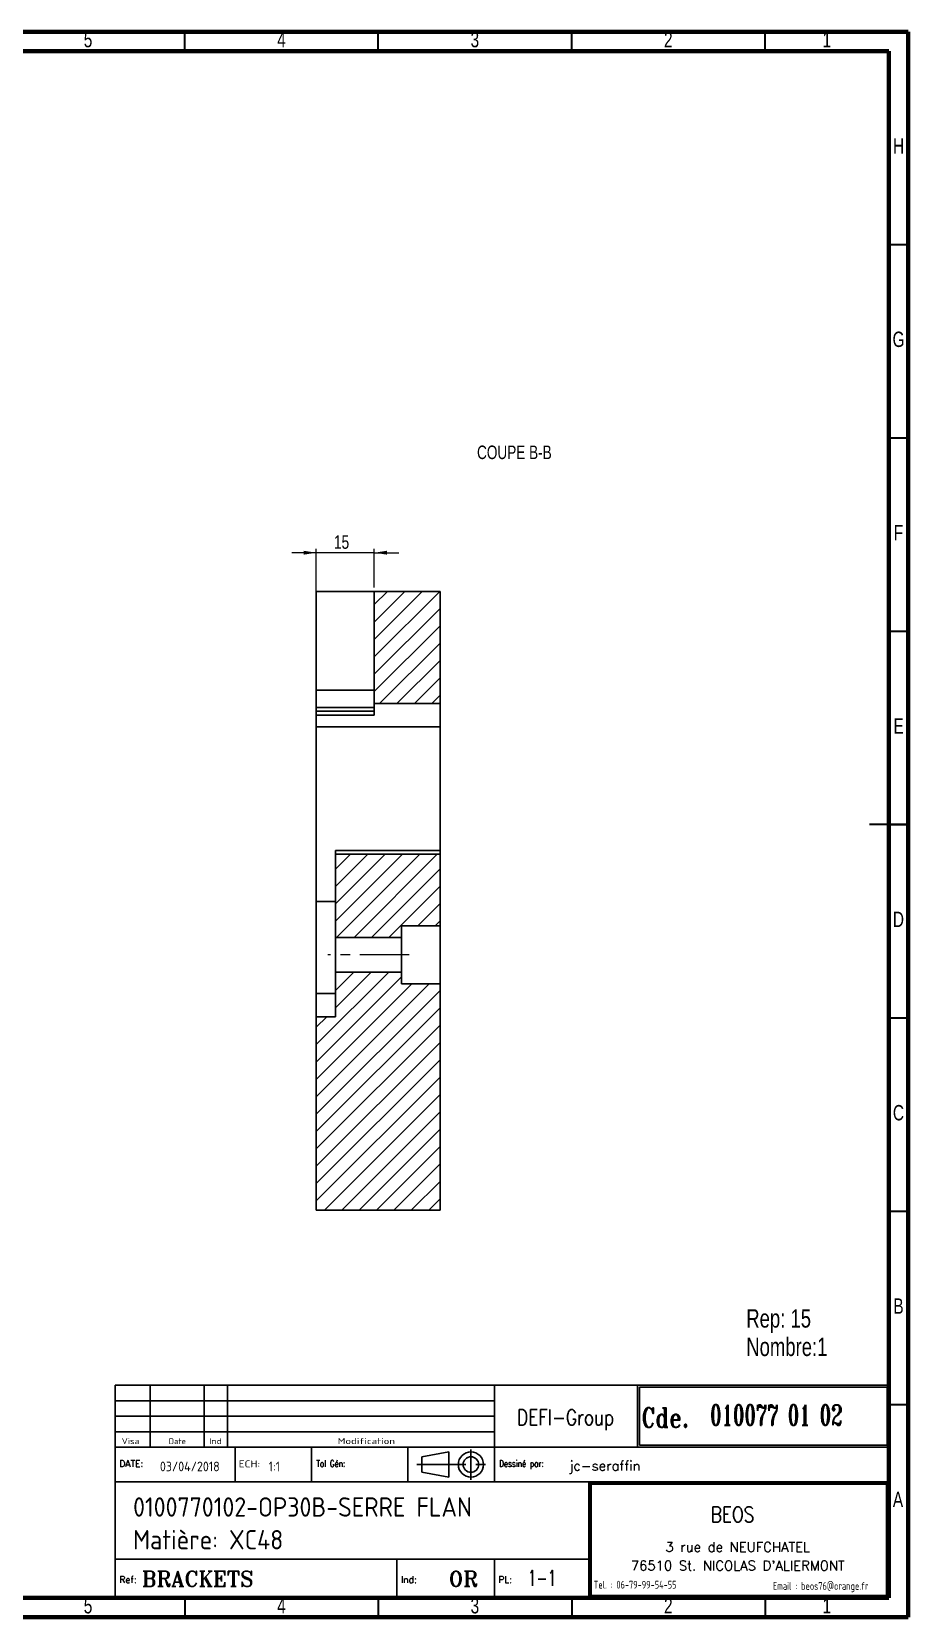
# Model space of a CAD drawing. Header units: millimetres. Extents: x 15 to 589, y 5 to 415.
# Drawn here: x 362.4 to 589, y 5 to 415 of the extents above; entities that cross this region are included whole.
import ezdxf

# ---------------------------------------------------------------- set-up
doc = ezdxf.new("R2010")
doc.units = ezdxf.units.MM
doc.linetypes.add('CENTERX2', pattern=[20.32, 12.7, -2.54, 2.54, -2.54])
doc.layers.add('DIMENSIONS', color=176, linetype='Continuous')
doc.styles.add('SLDTEXTSTYLE0', font='TXT', dxfattribs={"width": 0.75})
doc.styles.add('SLDTEXTSTYLE1', font='ISOCP')
doc.styles.add('SLDTEXTSTYLE10', font='ISOCP', dxfattribs={"width": 1.147311})
doc.styles.add('SLDTEXTSTYLE11', font='ISOCP', dxfattribs={"width": 1.385904})
doc.styles.add('SLDTEXTSTYLE12', font='ISOCP', dxfattribs={"width": 1.246461})
doc.styles.add('SLDTEXTSTYLE13', font='ROMAND')
doc.styles.add('SLDTEXTSTYLE2', font='ROMANT', dxfattribs={"width": 0.8})
doc.styles.add('SLDTEXTSTYLE3', font='ISOCP', dxfattribs={"width": 0.8})
doc.styles.add('SLDTEXTSTYLE4', font='ROMANS', dxfattribs={"width": 0.8})
doc.styles.add('SLDTEXTSTYLE5', font='ROMANT')
doc.styles.add('SLDTEXTSTYLE6', font='ROMANS')
doc.styles.add('SLDTEXTSTYLE7', font='ROMANT', dxfattribs={"width": 0.65})
doc.styles.add('SLDTEXTSTYLE8', font='ISOCP', dxfattribs={"width": 1.446157})
doc.styles.add('SLDTEXTSTYLE9', font='ISOCP', dxfattribs={"width": 1.294402})
doc.dimstyles.new('SLDDIMSTYLE6', dxfattribs={"dimtxt": 3.5, "dimasz": 3.302, "dimexe": 0, "dimexo": 0.0625, "dimgap": 0.875, "dimtad": 1, "dimrnd": 1e-09, "dimzin": 12, "dimdsep": 46, "dimtxsty": 'SLDTEXTSTYLE0', "dimsah": 1, "dimcen": 0.09, "dimadec": 0, "dimazin": 3, "dimtfac": 1, "dimtmove": 0, "dimatfit": 0, "dimfxl": 1, "dimfrac": 2, "dimtolj": 1, "dimtzin": 12, "dimarcsym": 0})

# ---------------------------------------------------------------- blocks, each defined once
blk = doc.blocks.new('SW_NOTE_0')
at = {"color": 0, "linetype": 'Continuous', "lineweight": 0, "char_height": 4.763, "attachment_point": 1, "style": 'SLDTEXTSTYLE0'}
for s, insert in [('Rep: 15', (0, 6.14)), ('Nombre:1', (0, -1.21))]:
    blk.add_mtext(s, dxfattribs=dict(at, insert=insert))
blk = doc.blocks.new('_D_72')
at = {"color": 7, "linetype": 'Continuous', "lineweight": 18}
for p, q in [((435.96, 280.3), (429.61, 280.3)), ((435.96, 262.7), (435.96, 281.3)), ((450.96, 280.3), (435.96, 280.3)), ((450.96, 271.3), (450.96, 281.3)), ((450.96, 280.3), (457.31, 280.3))]:
    blk.add_line(p, q, dxfattribs=at)
for points in [[(435.96, 280.3), (432.66, 280.81), (432.66, 279.79)], [(450.96, 280.3), (454.26, 279.79), (454.26, 280.81)]]:
    blk.add_solid(points, dxfattribs=at)
at = {"color": 7, "linetype": 'Continuous', "lineweight": 18, "insert": (440.55, 284.81), "char_height": 3.5, "attachment_point": 1, "style": 'SLDTEXTSTYLE0'}
blk.add_mtext('15', dxfattribs=at)

msp = doc.modelspace()

# ---------------------------------------------------------------- hatches: boundary and pattern name
at = {"linetype": 'Continuous', "lineweight": 18}
h = msp.add_hatch(dxfattribs=at)
h.set_pattern_fill('ANSI31', style=0)
h.paths.add_polyline_path([(450.962, 241.298), (467.962, 241.298), (467.962, 270.298), (450.962, 270.298)], flags=0)
h = msp.add_hatch(dxfattribs=at)
h.set_pattern_fill('ANSI31', style=0)
h.paths.add_polyline_path([(467.962, 183.798), (467.962, 202.302), (440.962, 202.302), (440.962, 180.798), (457.962, 180.798), (457.962, 183.798)], flags=0)
h = msp.add_hatch(dxfattribs=at)
h.set_pattern_fill('ANSI31', style=0)
h.paths.add_polyline_path([(435.962, 160.298), (435.962, 110.298), (467.962, 110.298), (467.962, 168.798), (457.962, 168.798), (457.962, 171.798), (440.962, 171.798), (440.962, 160.298)], flags=0)

# ---------------------------------------------------------------- linework, layer by layer
at = {"color": 7, "linetype": 'Continuous', "lineweight": 70}
for p, q in [((15, 415), (589, 415)), ((589, 415), (589, 5)), ((20, 410), (584, 410)), ((584, 410), (584, 10)), ((584, 10), (20, 10)), ((589, 5), (15, 5))]:
    msp.add_line(p, q, dxfattribs=at)
at = {"color": 7, "linetype": 'Continuous', "lineweight": 35}
for p, q in [((402, 410), (402, 415)), ((452, 410), (452, 415)), ((502, 410), (502, 415)), ((552, 410), (552, 415)), ((584, 360), (589, 360)), ((584, 310), (589, 310)), ((584, 260), (589, 260)), ((589, 210), (579, 210)), ((584, 210), (589, 210)), ((584, 160), (589, 160)), ((584, 110), (589, 110)), ((584, 60), (589, 60)), ((402, 10), (402, 5)), ((452, 10), (452, 5)), ((502, 10), (502, 5)), ((552, 10), (552, 5))]:
    msp.add_line(p, q, dxfattribs=at)
at = {"color": 7, "linetype": 'Continuous', "lineweight": 25}
for p, q in [((435.962, 270.298), (435.962, 244.771)), ((450.962, 270.298), (435.962, 270.298)), ((450.962, 270.298), (450.962, 241.298)), ((450.962, 270.298), (467.962, 270.298)), ((467.962, 241.298), (467.962, 270.298)), ((450.962, 244.771), (435.962, 244.771)), ((435.962, 244.771), (435.962, 240.298)), ((435.962, 240.298), (435.962, 239.298)), ((435.962, 239.298), (450.962, 239.298)), ((435.962, 239.298), (435.962, 238.298)), ((435.962, 235.298), (435.962, 238.298)), ((450.962, 238.298), (435.962, 238.298)), ((467.962, 241.298), (450.962, 241.298)), ((450.962, 238.298), (450.962, 241.298)), ((467.962, 235.298), (467.962, 241.298)), ((435.962, 235.298), (467.962, 235.298)), ((435.962, 190.061), (435.962, 235.298)), ((467.962, 203.298), (467.962, 235.298)), ((440.962, 203.298), (467.962, 203.298)), ((440.962, 202.302), (440.962, 203.298)), ((440.962, 202.302), (467.962, 202.302)), ((440.962, 180.798), (440.962, 202.302)), ((467.962, 202.302), (467.962, 203.298)), ((467.962, 202.302), (467.962, 183.798)), ((435.962, 190.061), (440.962, 190.061)), ((435.962, 166.298), (435.962, 190.061)), ((440.962, 180.798), (457.962, 180.798)), ((440.962, 180.798), (440.962, 171.798)), ((457.962, 183.798), (467.962, 183.798)), ((457.962, 180.798), (457.962, 183.798)), ((457.962, 171.798), (457.962, 180.798)), ((467.962, 168.798), (467.962, 183.798)), ((440.962, 160.298), (440.962, 171.798)), ((457.962, 171.798), (440.962, 171.798)), ((457.962, 168.798), (457.962, 171.798)), ((467.962, 168.798), (457.962, 168.798)), ((467.962, 168.798), (467.962, 110.298)), ((440.962, 166.298), (435.962, 166.298)), ((435.962, 166.298), (435.962, 160.298)), ((440.962, 160.298), (435.962, 160.298)), ((435.962, 160.298), (435.962, 110.298)), ((435.962, 110.298), (467.962, 110.298))]:
    msp.add_line(p, q, dxfattribs=at)
at = {"color": 8, "linetype": 'Continuous', "lineweight": 25}
msp.add_line((450.962, 240.298), (435.962, 240.298), dxfattribs=at)
at = {"color": 7, "linetype": 'CENTERX2', "lineweight": 18}
msp.add_line((459.962, 176.298), (438.962, 176.298), dxfattribs=at)
at = {"layer": 'DIMENSIONS', "color": 3}
for p, q in [((482, 65), (384, 65)), ((393, 49), (393, 65)), ((407, 49), (407, 65)), ((413, 49), (413, 65)), ((384, 61), (482, 61)), ((482, 57), (384, 57)), ((384, 53), (482, 53))]:
    msp.add_line(p, q, dxfattribs=at)
at = {"layer": 'DIMENSIONS', "color": 6}
for p, q in [((384, 65), (384, 10)), ((584, 10), (584, 65)), ((584, 40), (506.384, 40)), ((506.384, 40), (506.384, 10)), ((583.8, 39.8), (506.584, 39.8)), ((506.584, 39.8), (506.584, 10.2)), ((583.6, 39.6), (506.784, 39.6)), ((506.784, 39.6), (506.784, 10.4)), ((583.4, 39.4), (506.984, 39.4)), ((506.984, 39.4), (506.984, 10.6)), ((583.4, 10.6), (583.4, 39.4)), ((583.6, 10.4), (583.6, 39.6)), ((583.8, 10.2), (583.8, 39.8)), ((384, 10), (584, 10)), ((506.584, 10.2), (583.8, 10.2)), ((506.784, 10.4), (583.6, 10.4)), ((506.984, 10.6), (583.4, 10.6))]:
    msp.add_line(p, q, dxfattribs=at)
at = {"layer": 'DIMENSIONS', "color": 1}
for p, q in [((584, 65), (482, 65)), ((482, 49), (482, 65)), ((519, 49), (519, 65)), ((519.5, 49.5), (519.5, 64.5)), ((519.5, 64.5), (583.5, 64.5)), ((583.5, 64.5), (583.5, 49.5)), ((583.5, 49.5), (519.5, 49.5)), ((384, 49), (584, 49)), ((415, 49), (415, 40)), ((434.731, 49), (434.731, 40)), ((459.62, 49), (459.62, 40)), ((482, 49), (482, 40)), ((506.384, 40), (384, 40)), ((506.384, 20), (384, 20)), ((456.792, 20), (456.792, 10)), ((482, 20), (482, 10))]:
    msp.add_line(p, q, dxfattribs=at)
at = {"layer": 'DIMENSIONS'}
for p, q in [((519.5, 49.5), (519.5, 64.5)), ((519.5, 64.5), (583.5, 64.5)), ((583.5, 64.5), (583.5, 49.5)), ((583.5, 49.5), (519.5, 49.5))]:
    msp.add_line(p, q, dxfattribs=at)
at = {"layer": 'DIMENSIONS', "color": 7}
for p, q in [((470.244, 47.75), (463.244, 46.5)), ((463.244, 46.5), (463.244, 42.5)), ((470.244, 41.25), (470.244, 47.75)), ((463.244, 42.5), (470.244, 41.25))]:
    msp.add_line(p, q, dxfattribs=at)
at = {"layer": 'DIMENSIONS', "color": 3, "linetype": 'CENTERX2'}
for p, q in [((475.934, 48.348), (475.934, 40.513)), ((461.946, 44.5), (480.201, 44.5))]:
    msp.add_line(p, q, dxfattribs=at)
at = {"layer": 'DIMENSIONS', "color": 7}
for radius in [3.25, 2]:
    msp.add_circle((475.934, 44.5), radius, dxfattribs=at)

# ---------------------------------------------------------------- block references
at = {"color": 7, "linetype": 'Continuous', "lineweight": 0}
msp.add_blockref('SW_NOTE_0', (547.126, 78.534), dxfattribs=at)

# ---------------------------------------------------------------- texts
at = {"color": 7, "linetype": 'Continuous', "lineweight": 0, "attachment_point": 2, "style": 'SLDTEXTSTYLE0'}
for s, insert, char_height in [('5', (376.96, 414.973), 3.969), ('4', (426.96, 414.973), 3.969), ('3', (476.96, 414.973), 3.969), ('2', (526.96, 414.973), 3.969), ('1', (567.96, 414.973), 3.969), ('H', (586.49, 387.473), 3.969), ('G', (586.487, 337.473), 3.969), ('COUPE B-B', (487.173, 308.011), 3.5), ('F', (586.458, 287.473), 3.969), ('E', (586.508, 237.473), 3.969), ('D', (586.453, 187.473), 3.969), ('C', (586.459, 137.473), 3.969), ('B', (586.471, 87.473), 3.969), ('A', (586.34, 37.473), 3.969), ('5', (376.96, 9.973), 3.969), ('4', (426.96, 9.973), 3.969), ('3', (476.96, 9.973), 3.969), ('2', (526.96, 9.973), 3.969), ('1', (567.96, 9.973), 3.969)]:
    msp.add_mtext(s, dxfattribs=dict(at, insert=insert, char_height=char_height))
at = {"layer": 'DIMENSIONS'}
for s, insert, char_height, attachment_point, style in [('DEFI-Group', (500.42, 58.701), 4, 2, 'SLDTEXTSTYLE2'), ('Cde.', (520, 59.126), 5, 1, 'SLDTEXTSTYLE2'), ('010077 01 02', (537.793, 59.94), 5.29167, 1, 'SLDTEXTSTYLE7'), ('Visa', (385.655, 51.348), 1.5671, 1, 'SLDTEXTSTYLE12'), ('Date', (397.824, 51.283), 1.4924, 1, 'SLDTEXTSTYLE10'), ('Ind', (408.254, 51.283), 1.4924, 1, 'SLDTEXTSTYLE11'), ('Modification', (441.489, 51.348), 1.56705, 1, 'SLDTEXTSTYLE8'), ('DATE:', (385.034, 45.598), 1.7277, 1, 'SLDTEXTSTYLE6'), ('03/04/2018', (395.533, 45.253), 2.5, 1, 'SLDTEXTSTYLE1'), ('ECH:', (415.911, 45.56), 1.8141, 1, 'SLDTEXTSTYLE9'), ('1:1', (423.62, 45.24), 2.5, 1, 'SLDTEXTSTYLE1'), ('Tol Gén:', (435.952, 45.598), 1.7277, 1, 'SLDTEXTSTYLE4'), ('Dessiné par:', (483.221, 45.598), 1.72768, 1, 'SLDTEXTSTYLE4'), ('jc-seraffin', (501.355, 45.42), 2.5, 1, 'SLDTEXTSTYLE5'), ('0100770102-OP30B-SERRE FLAN', (388.603, 36.024), 5, 1, 'SLDTEXTSTYLE1'), ('BEOS', (543.571, 33.595), 4, 2, 'SLDTEXTSTYLE2'), ('Matière: XC48', (388.603, 27.564), 5, 1, 'SLDTEXTSTYLE1'), ('3 rue de NEUFCHATEL', (544.909, 24.448), 2.5, 2, 'SLDTEXTSTYLE13'), ('BRACKETS', (390.904, 16.951), 4, 1, 'SLDTEXTSTYLE5'), ('OR', (470.194, 16.951), 4, 1, 'SLDTEXTSTYLE5'), ('1-1', (490.651, 17.173), 4, 1, 'SLDTEXTSTYLE7'), ("76510 St. NICOLAS D'ALIERMONT", (544.903, 19.623), 2.5, 2, 'SLDTEXTSTYLE13'), ('Ref:', (385.034, 15.598), 1.7277, 1, 'SLDTEXTSTYLE6'), ('Ind:', (457.826, 15.598), 1.7277, 1, 'SLDTEXTSTYLE6'), ('PL:', (483.034, 15.598), 1.7277, 1, 'SLDTEXTSTYLE6'), ('Tel. : 06-79-99-54-55', (518.36, 14.429), 2, 2, 'SLDTEXTSTYLE3'), ('Email : beos76@orange.fr', (566.372, 14.097), 2, 2, 'SLDTEXTSTYLE3')]:
    msp.add_mtext(s, dxfattribs=dict(at, insert=insert, char_height=char_height, attachment_point=attachment_point, style=style))

# ---------------------------------------------------------------- dimensions: what is measured, and where the dimension line sits
at = {"color": 7, "linetype": 'Continuous', "lineweight": 18}
dim = msp.add_linear_dim(base=(435.962, 280.298), p1=(450.962, 270.298), p2=(435.962, 261.698), dimstyle='SLDDIMSTYLE6', dxfattribs=at)
dim.commit()
dim.dimension.update_dxf_attribs({"geometry": '_D_72', "text_midpoint": (443.14, 280.298), "dimtype": 160})

doc.saveas('drawing.dxf')
